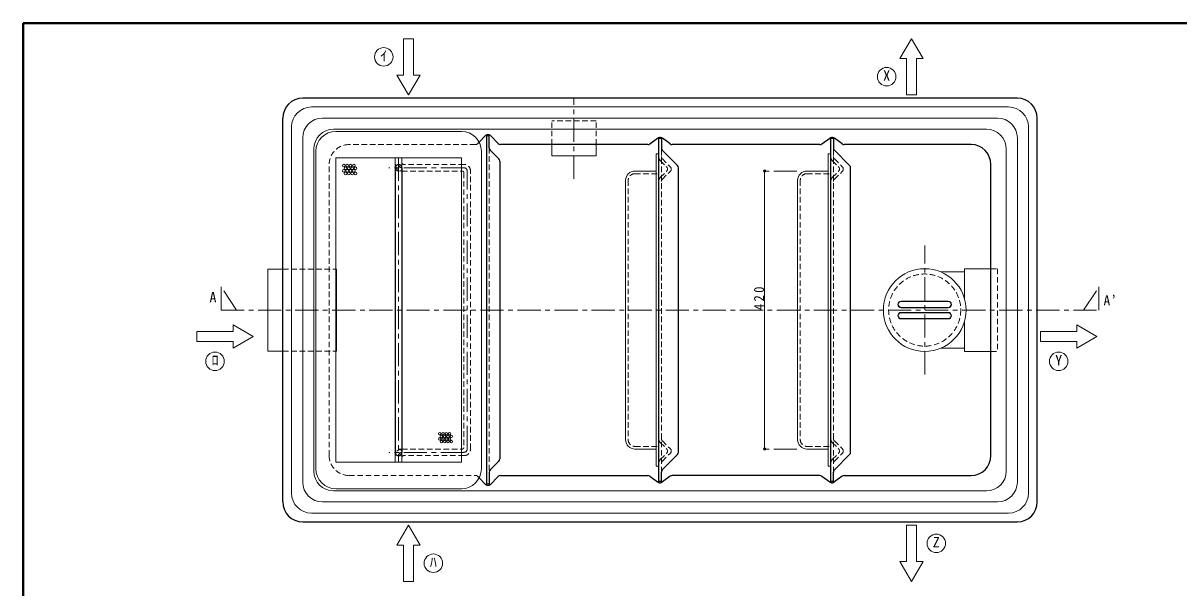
# Model space of a CAD drawing. Units: millimetres at full size, sheet at 1:7; details may follow other scales. Extents: x -1474 to 1361, y -976 to 991.
# Drawn here: x -1474 to 273, y 138 to 991 of the extents above; entities that cross this region are included whole.
import ezdxf
from ezdxf.enums import TextEntityAlignment as Align

# ---------------------------------------------------------------- set-up
doc = ezdxf.new("R2010")
doc.units = ezdxf.units.MM
doc.header["$LTSCALE"] = 7
doc.header["$PDMODE"] = 32
doc.header["$PDSIZE"] = 3.5
doc.linetypes.add('CHAIN1', pattern=[8, 5, -1, 1, -1])
doc.linetypes.add('DASHED1', pattern=[1.8, 1.2, -0.6])
doc.layers.add('0-0_ﾚｲﾔ1', color=7, linetype='Continuous', lineweight=18)
doc.styles.add('ＭＳ ゴシック', font='')
doc.styles.get('ＭＳ ゴシック').set_extended_font_data('MS Gothic')

msp = doc.modelspace()

# ---------------------------------------------------------------- linework, layer by layer
at = {"layer": '0-0_ﾚｲﾔ1', "color": 1, "lineweight": 40}
for p in [(-1474.004, -975.609), (1360.996, 991.391)]:
    msp.add_line(p, (-1474.004, 991.391), dxfattribs=at)
at = {"layer": '0-0_ﾚｲﾔ1', "color": 4, "lineweight": 9}
for p, q in [((-899.004, 967.891), (-899.004, 912.891)), ((-131.504, 967.891), (-149.004, 937.891)), ((-114.004, 937.891), (-131.504, 967.891)), ((-139.004, 937.891), (-149.004, 937.891)), ((-114.004, 937.891), (-124.004, 937.891)), ((-124.004, 882.891), (-124.004, 937.891)), ((-909.004, 912.891), (-899.004, 912.891)), ((-909.004, 912.891), (-891.504, 882.891)), ((-891.504, 882.891), (-874.004, 912.891)), ((-884.004, 912.891), (-874.004, 912.891)), ((-1038.293, 864.679), (15.284, 864.679)), ((-1068.293, 281.102), (-1068.293, 834.679)), ((-1004.716, 831.102), (-18.293, 831.102)), ((45.284, 834.679), (45.284, 281.102)), ((-1034.716, 314.679), (-1034.716, 801.102)), ((-517.504, 793.891), (-517.504, 321.891)), ((-517.504, 793.891), (-513.504, 793.891)), ((-257.504, 793.891), (-257.504, 321.891)), ((-257.504, 793.891), (-253.504, 793.891)), ((11.707, 801.102), (11.707, 314.679)), ((-563.504, 753.891), (-563.504, 361.891)), ((-517.504, 767.891), (-549.504, 767.891)), ((-353.504, 767.891), (-353.504, 347.891)), ((-303.504, 753.891), (-303.504, 361.891)), ((-257.504, 767.891), (-289.504, 767.891)), ((-147.004, 571.391), (-76.004, 571.391)), ((-147.004, 561.391), (-76.004, 561.391)), ((-147.004, 554.391), (-76.004, 554.391)), ((-147.004, 544.391), (-76.004, 544.391)), ((-1156.504, 525.391), (-1156.504, 535.391)), ((-1126.504, 517.891), (-1156.504, 535.391)), ((118.496, 525.391), (118.496, 535.391)), ((148.496, 517.891), (118.496, 535.391)), ((-1211.504, 510.391), (-1156.504, 510.391)), ((-1156.504, 500.391), (-1126.504, 517.891)), ((-1156.504, 500.391), (-1156.504, 510.391)), ((63.496, 510.391), (118.496, 510.391)), ((118.496, 500.391), (148.496, 517.891)), ((118.496, 500.391), (118.496, 510.391)), ((-517.504, 347.891), (-549.504, 347.891)), ((-257.504, 347.891), (-289.504, 347.891)), ((-517.504, 321.891), (-513.504, 321.891)), ((-257.504, 321.891), (-253.504, 321.891)), ((-1004.716, 284.679), (-18.293, 284.679)), ((-1038.293, 251.102), (15.284, 251.102)), ((-891.504, 232.891), (-909.004, 202.891)), ((-874.004, 202.891), (-891.504, 232.891)), ((-124.004, 232.891), (-124.004, 177.891)), ((-899.004, 202.891), (-909.004, 202.891)), ((-874.004, 202.891), (-884.004, 202.891)), ((-884.004, 147.891), (-884.004, 202.891)), ((-139.004, 177.891), (-149.004, 177.891)), ((-131.504, 147.891), (-149.004, 177.891)), ((-114.004, 177.891), (-131.504, 147.891)), ((-114.004, 177.891), (-124.004, 177.891))]:
    msp.add_line(p, q, dxfattribs=at)
at = {"layer": '0-0_ﾚｲﾔ1', "color": 5, "lineweight": 25}
for p, q in [((28.496, 877.891), (-1051.504, 877.891)), ((-1081.504, 267.891), (-1081.504, 847.891)), ((58.496, 267.891), (58.496, 847.891)), ((-784.765, 811.494), (-775.077, 821.389)), ((-756.186, 809.393), (-767.932, 821.389)), ((-529.912, 807.891), (-752.614, 807.891)), ((-509.504, 816.956), (-513.504, 816.956)), ((-513.504, 298.826), (-513.504, 816.956)), ((-509.504, 816.956), (-509.504, 802.962)), ((-496.028, 808.84), (-507.932, 817.453)), ((-269.912, 807.891), (-493.097, 807.891)), ((-249.504, 816.956), (-253.504, 816.956)), ((-253.504, 298.826), (-253.504, 816.956)), ((-249.504, 816.956), (-249.504, 802.962)), ((-236.028, 808.84), (-247.932, 817.453)), ((-41.504, 807.891), (-233.097, 807.891)), ((-768.04, 799.426), (-754.969, 786.355)), ((-484.969, 776.355), (-508.04, 799.426)), ((-224.969, 776.355), (-248.04, 799.426)), ((-911.504, 772.891), (-911.504, 342.891)), ((-901.504, 772.891), (-901.504, 342.891)), ((-753.504, 782.82), (-753.504, 332.962)), ((-483.504, 342.962), (-483.504, 772.82)), ((-223.504, 342.962), (-223.504, 772.82)), ((-11.504, 337.891), (-11.504, 777.891)), ((-484.969, 339.426), (-508.04, 316.355)), ((-224.969, 339.426), (-248.04, 316.355)), ((-768.04, 316.355), (-754.969, 329.426)), ((-784.765, 304.288), (-775.077, 294.393)), ((-769.504, 312.82), (-769.504, 294.891)), ((-756.186, 306.389), (-767.932, 294.393)), ((-752.614, 307.891), (-529.912, 307.891)), ((-509.504, 298.826), (-513.504, 298.826)), ((-509.504, 298.826), (-509.504, 312.82)), ((-496.028, 306.942), (-507.932, 298.328)), ((-269.912, 307.891), (-493.097, 307.891)), ((-249.504, 298.826), (-253.504, 298.826)), ((-249.504, 298.826), (-249.504, 312.82)), ((-236.028, 306.942), (-247.932, 298.328)), ((-233.097, 307.891), (-41.504, 307.891)), ((-769.504, 294.891), (-773.504, 294.891)), ((-1051.504, 237.891), (28.496, 237.891))]:
    msp.add_line(p, q, dxfattribs=at)
at = {"layer": '0-0_ﾚｲﾔ1', "color": 4, "linetype": 'CHAIN1', "lineweight": 9}
for p, q in [((-641.504, 755.997), (-641.504, 878.997)), ((-906.504, 787.891), (-906.504, 327.891)), ((-807.848, 772.891), (-921.504, 772.891)), ((-802.848, 347.891), (-802.848, 767.891)), ((-304.504, 767.891), (-353.504, 767.891)), ((-111.504, 460.391), (-111.504, 655.391)), ((-1151.504, 557.891), (-1174.838, 592.891)), ((128.496, 557.891), (151.829, 592.891)), ((151.829, 592.891), (151.829, 557.891)), ((-807.848, 342.891), (-921.504, 342.891)), ((-304.504, 347.891), (-353.504, 347.891))]:
    msp.add_line(p, q, dxfattribs=at)
at = {"layer": '0-0_ﾚｲﾔ1', "color": 3}
for p, q in [((-1.504, 847.891), (-1021.504, 847.891)), ((-1051.504, 297.891), (-1051.504, 817.891)), ((28.496, 297.891), (28.496, 817.891)), ((-1021.504, 267.891), (-1.504, 267.891))]:
    msp.add_line(p, q, dxfattribs=at)
at = {"layer": '0-0_ﾚｲﾔ1', "color": 4, "linetype": 'DASHED1', "lineweight": 9}
for p, q in [((-675.004, 807.891), (-675.004, 843.997)), ((-608.004, 843.997), (-675.004, 843.997)), ((-608.004, 807.891), (-608.004, 843.997)), ((-807.848, 777.891), (-899.004, 777.891)), ((-901.504, 767.891), (-810.348, 767.891)), ((-807.848, 765.391), (-807.848, 350.391)), ((-797.848, 347.891), (-797.848, 767.891)), ((-559.504, 753.891), (-559.504, 361.891)), ((-549.504, 763.891), (-513.504, 763.891)), ((-299.504, 753.891), (-299.504, 361.891)), ((-289.504, 763.891), (-253.504, 763.891)), ((-1081.504, 619.891), (-1001.504, 619.891)), ((-1081.504, 495.891), (-1001.504, 495.891)), ((-11.504, 495.391), (-1.504, 495.391)), ((-549.504, 351.891), (-513.504, 351.891)), ((-289.504, 351.891), (-253.504, 351.891)), ((-901.504, 347.891), (-810.348, 347.891)), ((-807.848, 337.891), (-899.004, 337.891))]:
    msp.add_line(p, q, dxfattribs=at)
at = {"layer": '0-0_ﾚｲﾔ1'}
for p, q in [((-811.504, 827.891), (-1001.504, 827.891)), ((-675.004, 790.997), (-675.004, 807.891)), ((-608.004, 790.997), (-608.004, 807.891)), ((-1031.504, 317.891), (-1031.504, 797.891)), ((-811.504, 787.891), (-1001.504, 787.891)), ((-1001.504, 327.891), (-1001.504, 787.891)), ((-911.504, 787.891), (-911.504, 772.891)), ((-901.504, 787.891), (-901.504, 772.891)), ((-811.504, 327.891), (-811.504, 787.891)), ((-781.504, 317.891), (-781.504, 797.891)), ((-675.004, 790.997), (-608.004, 790.997)), ((-1081.504, 619.891), (-1104.17, 619.891)), ((-1104.17, 619.891), (-1104.17, 495.891)), ((-1001.504, 619.891), (-1000.17, 619.891)), ((-51.504, 615.391), (-87.009, 615.391)), ((-51.504, 620.391), (-51.504, 575.391)), ((-51.504, 620.391), (-11.504, 620.391)), ((-147.004, 570.891), (-76.004, 570.891)), ((-147.004, 561.891), (-76.004, 561.891)), ((-147.004, 553.891), (-76.004, 553.891)), ((-147.004, 544.891), (-76.004, 544.891)), ((-1081.504, 495.891), (-1104.17, 495.891)), ((-51.504, 500.391), (-87.009, 500.391)), ((-911.504, 327.891), (-911.504, 342.891)), ((-901.504, 327.891), (-901.504, 342.891)), ((-1001.504, 327.891), (-811.504, 327.891)), ((-1001.504, 287.891), (-811.504, 287.891))]:
    msp.add_line(p, q, dxfattribs=at)
at = {"layer": '0-0_ﾚｲﾔ1', "linetype": 'DASHED1'}
for p, q in [((-790.395, 807.891), (-981.504, 807.891)), ((-786.822, 809.393), (-784.765, 811.494)), ((-769.504, 802.962), (-769.504, 312.82)), ((-509.504, 312.82), (-509.504, 802.962)), ((-508.002, 786.209), (-496.006, 774.464)), ((-249.504, 312.82), (-249.504, 802.962)), ((-248.002, 786.209), (-236.006, 774.464)), ((-1011.504, 337.891), (-1011.504, 777.891)), ((-510.801, 783.351), (-502.075, 774.807)), ((-502.075, 774.807), (-501.793, 774.439)), ((-501.793, 774.439), (-501.322, 773.803)), ((-501.322, 773.803), (-500.892, 773.167)), ((-500.892, 768.615), (-501.322, 767.979)), ((-500.892, 773.167), (-500.528, 772.531)), ((-500.528, 769.251), (-500.892, 768.615)), ((-500.528, 772.531), (-500.255, 771.895)), ((-500.255, 769.886), (-500.528, 769.251)), ((-500.255, 771.895), (-500.101, 771.26)), ((-500.101, 770.522), (-500.255, 769.886)), ((-500.101, 771.26), (-500.075, 770.891)), ((-500.075, 770.891), (-500.101, 770.522)), ((-250.801, 783.351), (-242.075, 774.807)), ((-242.075, 774.807), (-241.793, 774.439)), ((-241.793, 774.439), (-241.322, 773.803)), ((-241.322, 773.803), (-240.892, 773.167)), ((-240.892, 768.615), (-241.322, 767.979)), ((-240.892, 773.167), (-240.528, 772.531)), ((-240.528, 769.251), (-240.892, 768.615)), ((-240.528, 772.531), (-240.255, 771.895)), ((-240.255, 769.886), (-240.528, 769.251)), ((-240.255, 771.895), (-240.101, 771.26)), ((-240.101, 770.522), (-240.255, 769.886)), ((-240.101, 771.26), (-240.075, 770.891)), ((-240.075, 770.891), (-240.101, 770.522)), ((-510.801, 758.431), (-502.075, 766.975)), ((-508.002, 755.573), (-496.006, 767.318)), ((-501.793, 767.343), (-502.075, 766.975)), ((-501.322, 767.979), (-501.793, 767.343)), ((-250.801, 758.431), (-242.075, 766.975)), ((-248.002, 755.573), (-236.006, 767.318)), ((-241.793, 767.343), (-242.075, 766.975)), ((-241.322, 767.979), (-241.793, 767.343)), ((-510.801, 357.351), (-502.075, 348.807)), ((-508.002, 360.209), (-496.006, 348.464)), ((-250.801, 357.351), (-242.075, 348.807)), ((-248.002, 360.209), (-236.006, 348.464)), ((-510.801, 332.431), (-502.075, 340.975)), ((-508.002, 329.573), (-496.006, 341.318)), ((-501.793, 348.439), (-502.075, 348.807)), ((-502.075, 340.975), (-501.793, 341.343)), ((-501.322, 347.803), (-501.793, 348.439)), ((-501.793, 341.343), (-501.322, 341.979)), ((-500.892, 347.167), (-501.322, 347.803)), ((-501.322, 341.979), (-500.892, 342.615)), ((-500.528, 346.531), (-500.892, 347.167)), ((-500.892, 342.615), (-500.528, 343.251)), ((-500.255, 345.895), (-500.528, 346.531)), ((-500.528, 343.251), (-500.255, 343.886)), ((-500.101, 345.26), (-500.255, 345.895)), ((-500.255, 343.886), (-500.101, 344.522)), ((-500.075, 344.891), (-500.101, 345.26)), ((-500.101, 344.522), (-500.075, 344.891)), ((-250.801, 332.431), (-242.075, 340.975)), ((-248.002, 329.573), (-236.006, 341.318)), ((-241.793, 348.439), (-242.075, 348.807)), ((-242.075, 340.975), (-241.793, 341.343)), ((-241.322, 347.803), (-241.793, 348.439)), ((-241.793, 341.343), (-241.322, 341.979)), ((-240.892, 347.167), (-241.322, 347.803)), ((-241.322, 341.979), (-240.892, 342.615)), ((-240.528, 346.531), (-240.892, 347.167)), ((-240.892, 342.615), (-240.528, 343.251)), ((-240.255, 345.895), (-240.528, 346.531)), ((-240.528, 343.251), (-240.255, 343.886)), ((-240.101, 345.26), (-240.255, 345.895)), ((-240.255, 343.886), (-240.101, 344.522)), ((-240.075, 344.891), (-240.101, 345.26)), ((-240.101, 344.522), (-240.075, 344.891)), ((-981.504, 307.891), (-790.395, 307.891)), ((-786.822, 306.389), (-784.765, 304.288))]:
    msp.add_line(p, q, dxfattribs=at)
at = {"layer": '0-0_ﾚｲﾔ1', "color": 4, "lineweight": 9}
for points in [[(-899.004, 967.891), (-884.004, 967.891), (-884.004, 912.891)], [(-124.004, 882.891), (-139.004, 882.891), (-139.004, 937.891)], [(-1211.504, 510.391), (-1211.504, 525.391), (-1156.504, 525.391)], [(63.496, 510.391), (63.496, 525.391), (118.496, 525.391)], [(-124.004, 232.891), (-139.004, 232.891), (-139.004, 177.891)], [(-884.004, 147.891), (-899.004, 147.891), (-899.004, 202.891)]]:
    msp.add_lwpolyline(points, dxfattribs=at)
at = {"layer": '0-0_ﾚｲﾔ1', "color": 5, "lineweight": 25}
for points in [[(-769.504, 802.962), (-769.504, 820.891), (-773.504, 820.891), (-773.504, 294.891)], [(-526.981, 808.84), (-515.077, 817.453), (-514.741, 817.665), (-514.161, 818.019), (-513.581, 818.342), (-513.001, 818.615), (-512.421, 818.82), (-511.841, 818.936), (-511.504, 818.956), (-511.168, 818.936), (-510.588, 818.82), (-510.008, 818.615), (-509.428, 818.342), (-508.848, 818.019), (-508.268, 817.665), (-507.932, 817.453)], [(-266.981, 808.84), (-255.077, 817.453), (-254.741, 817.665), (-254.161, 818.019), (-253.581, 818.342), (-253.001, 818.615), (-252.421, 818.82), (-251.841, 818.936), (-251.504, 818.956), (-251.168, 818.936), (-250.588, 818.82), (-250.008, 818.615), (-249.428, 818.342), (-248.848, 818.019), (-248.268, 817.665), (-247.932, 817.453)], [(-526.981, 306.942), (-515.077, 298.328), (-514.741, 298.117), (-514.161, 297.763), (-513.581, 297.44), (-513.001, 297.166), (-512.421, 296.962), (-511.841, 296.846), (-511.504, 296.826), (-511.168, 296.846), (-510.588, 296.962), (-510.008, 297.166), (-509.428, 297.44), (-508.848, 297.763), (-508.268, 298.117), (-507.932, 298.328)], [(-266.981, 306.942), (-255.077, 298.328), (-254.741, 298.117), (-254.161, 297.763), (-253.581, 297.44), (-253.001, 297.166), (-252.421, 296.962), (-251.841, 296.846), (-251.504, 296.826), (-251.168, 296.846), (-250.588, 296.962), (-250.008, 297.166), (-249.428, 297.44), (-248.848, 297.763), (-248.268, 298.117), (-247.932, 298.328)]]:
    msp.add_lwpolyline(points, dxfattribs=at)
at = {"layer": '0-0_ﾚｲﾔ1'}
for points in [[(-1001.504, 495.891), (-1000.17, 495.891), (-1000.17, 619.891)], [(-51.504, 540.391), (-51.504, 495.391), (-11.504, 495.391)]]:
    msp.add_lwpolyline(points, dxfattribs=at)
at = {"layer": '0-0_ﾚｲﾔ1', "color": 4, "linetype": 'DASHED1', "lineweight": 9}
msp.add_lwpolyline([(-11.504, 620.391), (-1.504, 620.391), (-1.504, 495.391)], dxfattribs=at)
at = {"layer": '0-0_ﾚｲﾔ1', "color": 4, "linetype": 'CHAIN1', "lineweight": 9}
msp.add_lwpolyline([(-1174.838, 592.891), (-1174.838, 557.891), (151.829, 557.891)], dxfattribs=at)
at = {"layer": '0-0_ﾚｲﾔ1'}
for centre, radius in [((-929.004, 940.391), 14), ((-169.004, 910.391), 14), ((-111.504, 557.891), 62.5), ((-1184.004, 480.391), 14), ((90.996, 480.391), 14), ((-94.004, 205.391), 14), ((-854.004, 175.391), 14)]:
    msp.add_circle(centre, radius, dxfattribs=at)
at = {"layer": '0-0_ﾚｲﾔ1', "color": 4, "lineweight": 9}
for centre in [(-989.208, 776.07), (-989.208, 768.07), (-986.708, 772.07), (-984.208, 776.07), (-984.208, 768.07), (-981.708, 772.07), (-979.208, 776.07), (-979.208, 768.07), (-976.708, 772.07), (-974.208, 776.07), (-974.208, 768.07), (-971.708, 772.07), (-986.708, 764.07), (-981.708, 764.07), (-976.708, 764.07), (-971.708, 764.07), (-844.421, 371.084), (-841.921, 367.084), (-839.421, 371.084), (-836.921, 367.084), (-834.421, 371.084), (-831.921, 367.084), (-829.421, 371.084), (-826.921, 367.084), (-844.421, 363.084), (-841.921, 359.084), (-839.421, 363.084), (-836.921, 359.084), (-834.421, 363.084), (-831.921, 359.084), (-829.421, 363.084), (-826.921, 359.084)]:
    msp.add_circle(centre, 2, dxfattribs=at)
at = {"layer": '0-0_ﾚｲﾔ1', "color": 4, "linetype": 'DASHED1', "lineweight": 9}
msp.add_circle((-111.504, 557.891), 54.5, dxfattribs=at)
at = {"layer": '0-0_ﾚｲﾔ1', "color": 5, "lineweight": 25}
for centre, radius, start, end in [((-1051.504, 847.891), 30, 90, 180), ((28.496, 847.891), 30, 0, 90), ((-771.504, 817.891), 5, 44.3947, 135.6053), ((-752.614, 812.891), 5, 224.3947, 270), ((-529.912, 812.891), 5, 270, 305.88851), ((-493.097, 812.891), 5, 234.11149, 270), ((-269.912, 812.891), 5, 270, 305.88851), ((-233.097, 812.891), 5, 234.11149, 270), ((-41.504, 777.891), 30, 0, 90), ((-764.504, 802.962), 5, 180, 225), ((-758.504, 782.82), 5, 0, 45), ((-504.504, 802.962), 5, 180, 225), ((-244.504, 802.962), 5, 180, 225), ((-906.504, 772.891), 5, 0, 180), ((-488.504, 772.82), 5, 0, 45), ((-228.504, 772.82), 5, 0, 45), ((-906.504, 342.891), 5, 180, 0), ((-758.504, 332.962), 5, 315, 0), ((-488.504, 342.962), 5, 315, 0), ((-228.504, 342.962), 5, 315, 0), ((-41.504, 337.891), 30, 270, 0), ((-764.504, 312.82), 5, 135, 180), ((-504.504, 312.82), 5, 135, 180), ((-244.504, 312.82), 5, 135, 180), ((-752.614, 302.891), 5, 90, 135.6053), ((-529.912, 302.891), 5, 54.11149, 90), ((-493.097, 302.891), 5, 90, 125.88851), ((-269.912, 302.891), 5, 54.11149, 90), ((-233.097, 302.891), 5, 90, 125.88851), ((-771.504, 297.891), 5, 224.3947, 315.6053), ((-1051.504, 267.891), 30, 180, 270), ((28.496, 267.891), 30, 270, 0)]:
    msp.add_arc(centre, radius, start, end, dxfattribs=at)
at = {"layer": '0-0_ﾚｲﾔ1', "color": 4, "lineweight": 9}
for centre, radius, start, end in [((-1038.293, 834.679), 30, 90, 180), ((15.284, 834.679), 30, 0, 90), ((-1004.716, 801.102), 30, 90, 180), ((-18.293, 801.102), 30, 0, 90), ((-549.504, 753.891), 14, 90, 180), ((-289.504, 753.891), 14, 90, 180), ((-147.004, 566.391), 5, 90, 270), ((-76.004, 566.391), 5, 270, 90), ((-147.004, 549.391), 5, 90, 270), ((-76.004, 549.391), 5, 270, 90), ((-549.504, 361.891), 14, 180, 270), ((-289.504, 361.891), 14, 180, 270), ((-1004.716, 314.679), 30, 180, 270), ((-18.293, 314.679), 30, 270, 0), ((-1038.293, 281.102), 30, 180, 270), ((15.284, 281.102), 30, 270, 0)]:
    msp.add_arc(centre, radius, start, end, dxfattribs=at)
at = {"layer": '0-0_ﾚｲﾔ1', "color": 3}
for centre, start, end in [((-1021.504, 817.891), 90, 180), ((-1.504, 817.891), 0, 90), ((-1021.504, 297.891), 180, 270), ((-1.504, 297.891), 270, 0)]:
    msp.add_arc(centre, 30, start, end, dxfattribs=at)
at = {"layer": '0-0_ﾚｲﾔ1'}
for centre, radius, start, end in [((-1001.504, 797.891), 30, 90, 180), ((-811.504, 797.891), 30, 0, 90), ((-147.004, 566.391), 4.5, 90, 270), ((-76.004, 566.391), 4.5, 270, 90), ((-147.004, 549.391), 4.5, 90, 270), ((-76.004, 549.391), 4.5, 270, 90), ((-1001.504, 317.891), 30, 180, 270), ((-811.504, 317.891), 30, 270, 0)]:
    msp.add_arc(centre, radius, start, end, dxfattribs=at)
at = {"layer": '0-0_ﾚｲﾔ1', "linetype": 'DASHED1'}
for centre, radius, start, end in [((-981.504, 777.891), 30, 90, 180), ((-790.395, 812.891), 5, 270, 315.6053), ((-504.504, 789.781), 9, 180, 225.6053), ((-504.504, 789.781), 5, 180, 225.6053), ((-244.504, 789.781), 9, 180, 225.6053), ((-244.504, 789.781), 5, 180, 225.6053), ((-906.504, 772.891), 5, 180, 0), ((-499.504, 770.891), 5, 314.3947, 45.6053), ((-239.504, 770.891), 5, 314.3947, 45.6053), ((-504.504, 752), 9, 134.3947, 180), ((-504.504, 752), 5, 134.3947, 180), ((-244.504, 752), 9, 134.3947, 180), ((-244.504, 752), 5, 134.3947, 180), ((-504.504, 363.781), 9, 180, 225.6053), ((-504.504, 363.781), 5, 180, 225.6053), ((-244.504, 363.781), 9, 180, 225.6053), ((-244.504, 363.781), 5, 180, 225.6053), ((-981.504, 337.891), 30, 180, 270), ((-906.504, 342.891), 5, 0, 180), ((-504.504, 326), 9, 134.3947, 180), ((-499.504, 344.891), 5, 314.3947, 45.6053), ((-244.504, 326), 9, 134.3947, 180), ((-239.504, 344.891), 5, 314.3947, 45.6053), ((-504.504, 326), 5, 134.3947, 180), ((-244.504, 326), 5, 134.3947, 180), ((-790.395, 302.891), 5, 44.3947, 90)]:
    msp.add_arc(centre, radius, start, end, dxfattribs=at)
at = {"layer": '0-0_ﾚｲﾔ1', "color": 4, "linetype": 'DASHED1', "lineweight": 9}
for centre, radius, start, end in [((-901.504, 777.891), 10, 180, 270), ((-899.004, 780.391), 2.5, 180, 270), ((-807.848, 767.891), 10, 0, 90), ((-810.348, 765.391), 2.5, 0, 90), ((-549.504, 753.891), 10, 90, 180), ((-289.504, 753.891), 10, 90, 180), ((-810.348, 350.391), 2.5, 270, 0), ((-549.504, 361.891), 10, 180, 270), ((-289.504, 361.891), 10, 180, 270), ((-901.504, 337.891), 10, 90, 180), ((-899.004, 335.391), 2.5, 90, 180), ((-807.848, 347.891), 10, 270, 0)]:
    msp.add_arc(centre, radius, start, end, dxfattribs=at)
at = {"layer": '0-0_ﾚｲﾔ1', "color": 4, "linetype": 'CHAIN1', "lineweight": 9}
for centre, start, end in [((-901.504, 777.891), 180, 270), ((-807.848, 767.891), 0, 90), ((-901.504, 337.891), 90, 180), ((-807.848, 347.891), 270, 0)]:
    msp.add_arc(centre, 5, start, end, dxfattribs=at)
at = {"layer": '0-0_ﾚｲﾔ1', "color": 4}
for p in [(-353.504, 767.891), (-353.504, 347.891)]:
    msp.add_point(p, dxfattribs=at)

# ---------------------------------------------------------------- texts
at = {"layer": '0-0_ﾚｲﾔ1', "style": 'ＭＳ ゴシック'}
for s, p in [('ｲ', (-934.254, 929.891)), ('X', (-174.254, 899.891)), ('A', (-1192.338, 564.891)), ('Y', (85.746, 469.891)), ('ﾛ', (-1189.254, 469.891)), ('Z', (-99.254, 194.891)), ('ﾊ', (-859.254, 164.891))]:
    msp.add_text(s, height=15.4, dxfattribs=at).set_placement(p, align=Align.BOTTOM_LEFT)
at = {"layer": '0-0_ﾚｲﾔ1', "insert": (-353.987, 557.891), "char_height": 15.4, "attachment_point": 7, "rotation": 90, "style": 'ＭＳ ゴシック'}
msp.add_mtext('\\T1.38;\\W0.9;420', dxfattribs=at)
at = {"layer": '0-0_ﾚｲﾔ1', "insert": (158.829, 564.891), "char_height": 15.4, "attachment_point": 7, "style": 'ＭＳ ゴシック'}
msp.add_mtext('\\T1.24;\\W0.95;A’', dxfattribs=at)

doc.saveas('drawing.dxf')
